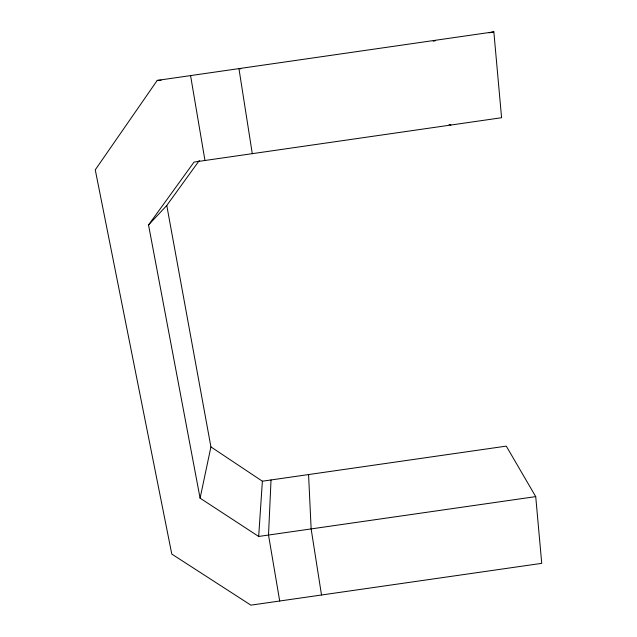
<?xml version="1.0" encoding="UTF-8"?>
<svg xmlns="http://www.w3.org/2000/svg" width="637" height="637" viewBox="0 0 637 637"><rect width="100%" height="100%" fill="white"/><g stroke="black" fill="none" stroke-linecap="round" stroke-linejoin="round"><path stroke-width="0.96" d="M271.028 479.964L268.511 535.048L279.707 601.01M258.678 536.458L200.098 498.166L148.54 224.965L194.054 162.061L501.582 117.726L493.842 31.85L157.228 80.405L95.263 169.832L171.791 554.071L250.898 605.15L541.737 563.347L535.725 496.621L258.678 536.458L262.372 481.206L210.919 446.903L166.775 205.488L199.317 160.492M200.098 498.166L210.919 446.903M148.54 224.965L166.775 205.488M489.136 32.829L493.842 31.85M433.168 41.134L435.087 40.856M262.372 481.206L506.288 446.123L535.725 496.621M157.228 80.405L161.153 80.222M240.882 68.836L238.947 68.613L252.284 153.668M449.037 124.462L450.877 125.035M190.567 75.596L204.971 160.484M321.51 594.998L311.143 528.917L308.563 474.565"/></g></svg>
